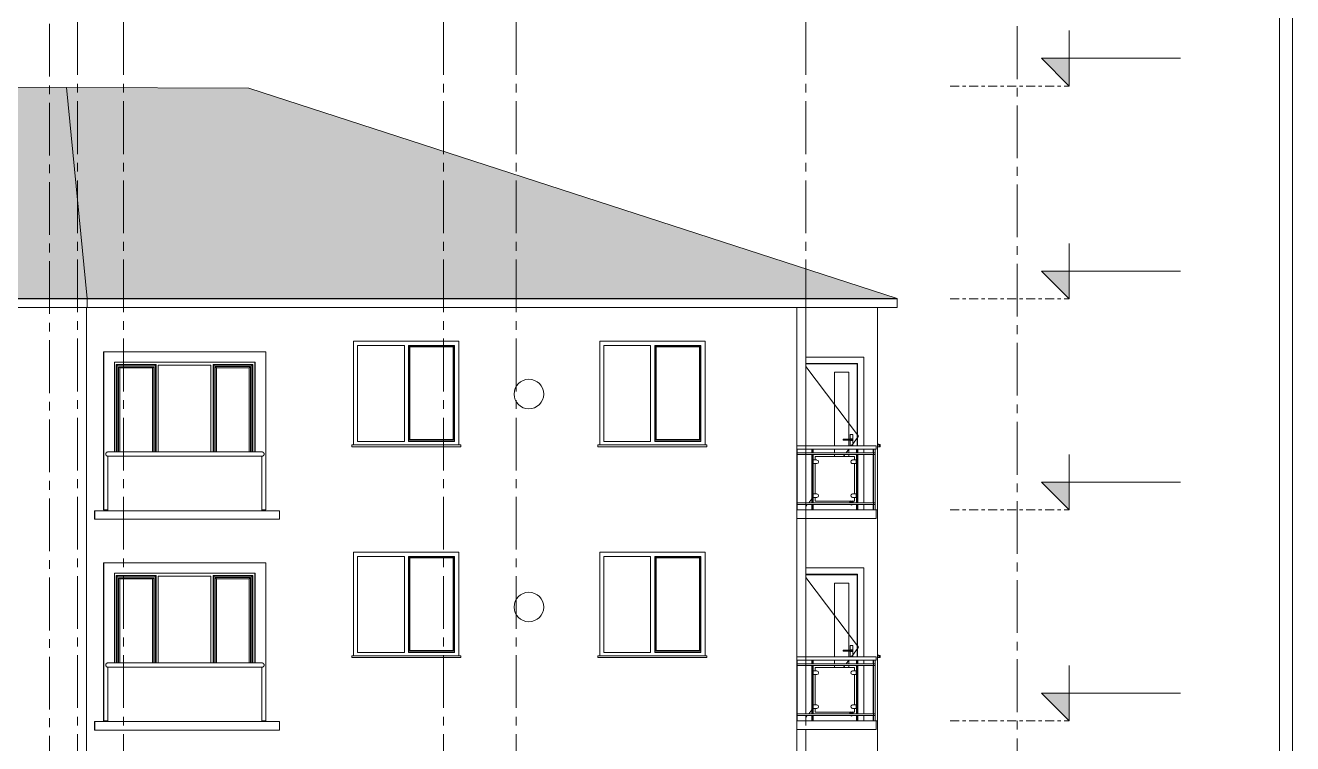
# Model space of a CAD drawing. Header units: millimetres. Extents: x 1373 to 40779, y 1939 to 6439.
# Drawn here: x 35168 to 36969, y 4444 to 5465 of the extents above; entities that cross this region are included whole.
import ezdxf

# ---------------------------------------------------------------- set-up
doc = ezdxf.new("R2010")
doc.units = ezdxf.units.MM
doc.linetypes.add('Centre', pattern=[1.34939, 0.635, -0.23813, 0.23813, -0.23813])
doc.linetypes.add('IMPORT-CENTER2', pattern=[112.5, 75, -12.5, 12.5, -12.5])
for name, color, linetype, lineweight in [('A-ANNO-DIMS', 211, 'Continuous', 18), ('A-DETL', 6, 'Continuous', 30), ('A-DOOR', 31, 'Continuous', 18), ('A-DOOR-FRAM', 31, 'Continuous', 18), ('A-FLOR', 192, 'Continuous', 30), ('A-FLOR-HRAL', 11, 'Continuous', 18), ('A-FLOR-LEVL', 51, 'Continuous', 18), ('A-GLAZ', 151, 'Continuous', 18), ('A-ROOF', 132, 'Continuous', 18), ('A-ROOF-PATT', 132, 'Continuous', 18), ('A-WALL', 20, 'Continuous', 9), ('S-COLS', 52, 'Continuous', 9), ('S-GRID', 252, 'IMPORT-CENTER2', 5)]:
    doc.layers.add(name, color=color, linetype=linetype, lineweight=lineweight)
doc.layers.add('Çember', color=7, linetype='Continuous')

# ---------------------------------------------------------------- blocks, each defined once
blk = doc.blocks.new('STB Stütze - rechteckig - 35-70-2060877-ARKA GÖRÜNÜŞ')
at = {"layer": 'S-COLS'}
for p, q in [((1005.4, 688), (1005.4, 491.4)), ((1005.4, 486.4), (1005.4, 481.3)), ((1005.4, 478.7), (1005.4, 410.2)), ((1005.4, 407.6), (1005.4, 400))]:
    blk.add_line(p, q, dxfattribs=at)
blk = doc.blocks.new('STB Stütze - rechteckig - 35-70-V67-ARKA GÖRÜNÜŞ')
at = {"layer": 'S-COLS'}
for p, q in [((1005.4, 688), (1005.4, 491.4)), ((1005.4, 486.4), (1005.4, 481.3)), ((1005.4, 478.7), (1005.4, 410.2)), ((1005.4, 407.6), (1005.4, 400))]:
    blk.add_line(p, q, dxfattribs=at)
blk = doc.blocks.new('STB Stütze - rechteckig - 35-70-2135510-ARKA GÖRÜNÜŞ')
at = {"layer": 'S-COLS'}
for p, q in [((1005.4, 988), (1005.4, 791.4)), ((1005.4, 786.4), (1005.4, 781.3)), ((1005.4, 778.7), (1005.4, 710.2)), ((1005.4, 707.6), (1005.4, 700))]:
    blk.add_line(p, q, dxfattribs=at)
blk = doc.blocks.new('STB Stütze - rechteckig - 35-70-V118-ARKA GÖRÜNÜŞ')
at = {"layer": 'S-COLS'}
for p, q in [((1005.4, 988), (1005.4, 791.4)), ((1005.4, 786.4), (1005.4, 781.3)), ((1005.4, 778.7), (1005.4, 710.2)), ((1005.4, 707.6), (1005.4, 700))]:
    blk.add_line(p, q, dxfattribs=at)
blk = doc.blocks.new('STB Stütze - rechteckig - 35-70-2136767-ARKA GÖRÜNÜŞ')
at = {"layer": 'S-COLS'}
for p, q in [((1005.4, 1288), (1005.4, 1091.4)), ((1005.4, 1086.4), (1005.4, 1081.3)), ((1005.4, 1078.7), (1005.4, 1010.2)), ((1005.4, 1007.6), (1005.4, 1000))]:
    blk.add_line(p, q, dxfattribs=at)
blk = doc.blocks.new('STB Stütze - rechteckig - 35-70-V163-ARKA GÖRÜNÜŞ')
at = {"layer": 'S-COLS'}
for p, q in [((1005.4, 1288), (1005.4, 1091.4)), ((1005.4, 1086.4), (1005.4, 1081.3)), ((1005.4, 1078.7), (1005.4, 1010.2)), ((1005.4, 1007.6), (1005.4, 1000))]:
    blk.add_line(p, q, dxfattribs=at)
blk = doc.blocks.new('RFFRFR')
at = {"layer": 'A-FLOR-LEVL'}
for points in [[(27079, -1469.4), (27079, -1508.9), (27039.6, -1469.4)], [(27079, -1772.2), (27079, -1811.7), (27039.6, -1772.2)], [(27079, -2072.2), (27079, -2111.7), (27039.6, -2072.2)], [(27079, -2372.2), (27079, -2411.7), (27039.6, -2372.2)]]:
    blk.add_hatch(color=256, dxfattribs=at).paths.add_polyline_path(points)
for p, q in [((27079, -1508.9), (27079, -1430)), ((27039.6, -1469.4), (27079, -1508.9)), ((27039.6, -1469.4), (27237, -1469.4)), ((27079, -1811.7), (27079, -1732.7)), ((27039.6, -1772.2), (27079, -1811.7)), ((27039.6, -1772.2), (27237, -1772.2)), ((27079, -2111.7), (27079, -2032.7)), ((27039.6, -2072.2), (27079, -2111.7)), ((27039.6, -2072.2), (27237, -2072.2)), ((27079, -2411.7), (27079, -2332.7)), ((27039.6, -2372.2), (27079, -2411.7)), ((27039.6, -2372.2), (27237, -2372.2))]:
    blk.add_line(p, q, dxfattribs=at)
at = {"layer": 'A-FLOR-LEVL', "linetype": 'Centre', "ltscale": 20}
for p, q in [((26909.9, -1508.9), (27079, -1508.9)), ((26909.9, -1811.7), (27079, -1811.7)), ((26909.9, -2111.7), (27079, -2111.7)), ((26909.9, -2411.7), (27079, -2411.7))]:
    blk.add_line(p, q, dxfattribs=at)

msp = doc.modelspace()

# ---------------------------------------------------------------- hatches: boundary and pattern name
at = {"layer": 'A-ROOF-PATT'}
h = msp.add_hatch(dxfattribs=at)
h.set_pattern_fill('FP_120', color=256, style=0, pattern_type=2)
h.set_pattern_definition([(0, (35285.235, 5161.81), (63.448, 9.419), [15.226, -12.688, 17.763, -7.613, -32.989]), (0, (35285.235, 5161.81), (63.448, 9.419), [-53.29, 22.838, -10.15]), (0, (35300.408, 5162.202), (63.448, 9.419), [12.688, -48.214, 10.15, -15.226]), (0, (35330.991, 5161.221), (63.448, 9.419), [7.613, -78.666]), (97.621, (35285.235, 5161.81), (-22.82974, 9.41852), [9.107, -28.904]), (97.621, (35300.46, 5161.81), (-22.82974, 9.41852), [8.909, -29.102]), (97.621, (35313.149, 5161.81), (-22.82974, 9.41852), [8.315, -29.696]), (97.621, (35330.99, 5161.22), (-22.82974, 9.41852), [9.107, -28.904]), (97.621, (35338.604, 5161.22), (-22.82974, 9.41852), [9.107, -28.904]), (97.621, (35361.363, 5161.81), (-22.82974, 9.41852), [8.711, -29.3])])
h.paths.add_polyline_path([(34743.5, 5076.4), (35255.5, 5076.4), (35226.4, 5376.5), (34942.7, 5378.6), (34054, 5076.4), (34644.5, 5076.4)])
h = msp.add_hatch(dxfattribs=at)
h.set_pattern_fill('FP_118', color=256, style=0, pattern_type=2)
h.set_pattern_definition([(0, (35277.609, 5162.049), (64.187, 9.419), [15.237, -12.698, 17.777, -7.619, -33.014]), (0, (35277.609, 5162.049), (64.187, 9.419), [-53.33, 22.856, -10.158]), (0, (35292.822, 5162.442), (64.187, 9.419), [12.698, -48.251, 10.158, -15.237]), (0, (35323.355, 5161.461), (64.187, 9.419), [7.619, -78.725]), (93.464, (35277.609, 5162.049), (-22.15556, 9.41854), [9.043, -28.701]), (93.464, (35292.846, 5162.049), (-22.15556, 9.41854), [8.846, -28.898]), (93.464, (35305.543, 5162.049), (-22.15556, 9.41854), [8.257, -29.488]), (93.464, (35323.355, 5161.46), (-22.15556, 9.41854), [9.043, -28.701]), (93.464, (35330.974, 5161.46), (-22.15556, 9.41854), [9.043, -28.701]), (93.464, (35353.794, 5162.049), (-22.15556, 9.41854), [8.65, -29.095])])
h.paths.add_polyline_path([(35255.5, 5076.4), (36406.7, 5076.4), (35485.4, 5375.7), (35226.4, 5376.5), (35250.3, 5130)])

# ---------------------------------------------------------------- linework, layer by layer
at = {"layer": 'A-ANNO-DIMS', "lineweight": 18, "ltscale": 2}
for points in [[(33432.5, 1972.4), (36968.7, 1969.9), (36968.7, 6402.4), (33432.5, 6404.9)], [(33451.2, 1991.1), (36950, 1988.7), (36950, 6383.7), (33451.2, 6386.1)]]:
    msp.add_lwpolyline(points, close=True, dxfattribs=at)
at = {"layer": 'A-DOOR'}
for p, q in [((36349.8, 4983.8), (36276.7, 4983.8)), ((36351.8, 4880.8), (36276.7, 4979.8)), ((36317.8, 4971.8), (36317.8, 4867.2)), ((36317.8, 4971.8), (36337.8, 4971.8)), ((36337.8, 4876.4), (36337.8, 4971.8)), ((36349.8, 4983.8), (36349.8, 4867.2)), ((36339.8, 4882.3), (36339.8, 4876.4)), ((36343.1, 4883), (36340.5, 4883)), ((36351.8, 4880.8), (36341.7, 4867.2)), ((36343.8, 4867.2), (36343.8, 4882.3)), ((36340.8, 4876.5), (36329.8, 4876.5)), ((36329.8, 4876.5), (36329.8, 4875.8)), ((36329.8, 4875.8), (36329.8, 4875.1)), ((36329.8, 4875.1), (36340.8, 4875.1)), ((36337.8, 4867.2), (36337.8, 4875.1)), ((36339.8, 4875.1), (36339.8, 4867.2)), ((36340.9, 4876.5), (36340.8, 4876.5)), ((36340.8, 4876.5), (36340.8, 4876.5)), ((36340.8, 4875.1), (36340.8, 4875.1)), ((36340.8, 4875.1), (36340.9, 4875.1)), ((36341, 4876.5), (36340.9, 4876.5)), ((36340.9, 4876.5), (36340.9, 4876.5)), ((36340.9, 4876.5), (36340.9, 4876.5)), ((36340.9, 4875.1), (36340.9, 4875.1)), ((36340.9, 4875.1), (36341, 4875.1)), ((36341.1, 4876.5), (36341, 4876.5)), ((36341, 4876.5), (36341, 4876.5)), ((36341, 4875.1), (36341, 4875.1)), ((36341, 4875.1), (36341, 4875.1)), ((36341, 4875.1), (36341.1, 4875.1)), ((36341.2, 4876.5), (36341.1, 4876.5)), ((36341.1, 4876.5), (36341.1, 4876.5)), ((36341.1, 4876.5), (36341.1, 4876.5)), ((36341.1, 4875.1), (36341.1, 4875.1)), ((36341.1, 4875.1), (36341.2, 4875.1)), ((36341.3, 4876.5), (36341.2, 4876.5)), ((36341.2, 4876.5), (36341.2, 4876.5)), ((36341.2, 4876.5), (36341.2, 4876.5)), ((36341.2, 4875.1), (36341.2, 4875.1)), ((36341.2, 4875.1), (36341.2, 4875.1)), ((36341.2, 4875.1), (36341.3, 4875.1)), ((36341.4, 4876.5), (36341.3, 4876.5)), ((36341.3, 4876.5), (36341.3, 4876.5)), ((36341.3, 4876.5), (36341.3, 4876.5)), ((36341.3, 4875.1), (36341.3, 4875.1)), ((36341.3, 4875.1), (36341.3, 4875.1)), ((36341.3, 4875.1), (36341.4, 4875.1)), ((36341.5, 4876.5), (36341.4, 4876.5)), ((36341.4, 4876.5), (36341.4, 4876.5)), ((36341.4, 4876.5), (36341.4, 4876.5)), ((36341.4, 4875.1), (36341.4, 4875.1)), ((36341.4, 4875.1), (36341.4, 4875.1)), ((36341.4, 4875.1), (36341.5, 4875.1)), ((36341.6, 4876.5), (36341.5, 4876.5)), ((36341.5, 4876.5), (36341.5, 4876.5)), ((36341.5, 4876.5), (36341.5, 4876.5)), ((36341.5, 4875.1), (36341.5, 4875.1)), ((36341.5, 4875.1), (36341.5, 4875.1)), ((36341.5, 4875.1), (36341.5, 4875.1)), ((36341.5, 4875.1), (36341.6, 4875.1)), ((36341.7, 4876.5), (36341.6, 4876.5)), ((36341.6, 4876.5), (36341.6, 4876.5)), ((36341.6, 4876.5), (36341.6, 4876.5)), ((36341.6, 4876.5), (36341.6, 4876.5)), ((36341.6, 4875.1), (36341.6, 4875.1)), ((36341.6, 4875.1), (36341.6, 4875.1)), ((36341.6, 4875.1), (36341.6, 4875.1)), ((36341.6, 4875.1), (36341.7, 4875.1)), ((36341.8, 4876.5), (36341.7, 4876.5)), ((36341.7, 4876.5), (36341.7, 4876.5)), ((36341.7, 4876.5), (36341.7, 4876.5)), ((36341.7, 4876.5), (36341.7, 4876.5)), ((36341.7, 4876.5), (36341.7, 4876.5)), ((36341.7, 4876.5), (36341.7, 4876.5)), ((36341.7, 4875.1), (36341.7, 4875.1)), ((36341.7, 4875.1), (36341.7, 4875.1)), ((36341.7, 4875.1), (36341.7, 4875.1)), ((36341.7, 4875.1), (36341.7, 4875.1)), ((36341.7, 4875.1), (36341.8, 4875.1)), ((36341.8, 4876.5), (36341.8, 4876.5)), ((36341.8, 4876.5), (36341.8, 4876.5)), ((36341.8, 4876.5), (36341.8, 4876.5)), ((36341.8, 4876.5), (36341.8, 4876.5)), ((36341.8, 4876.5), (36341.8, 4876.5)), ((36341.8, 4876.5), (36341.8, 4876.5)), ((36341.8, 4876.5), (36341.8, 4876.5)), ((36341.8, 4876.5), (36341.8, 4876.5)), ((36341.8, 4875.1), (36341.8, 4875.1)), ((36341.8, 4875.1), (36341.8, 4875.1)), ((36341.8, 4875.1), (36341.8, 4875.1)), ((36341.8, 4875.1), (36341.8, 4875.1)), ((36341.8, 4875.1), (36341.8, 4875.1)), ((36341.8, 4875.1), (36341.8, 4875.1)), ((36341.8, 4875.1), (36341.8, 4875.1)), ((36341.8, 4875.1), (36341.8, 4875.1)), ((36317.8, 4862.1), (36317.8, 4857)), ((36317.8, 4854.5), (36317.8, 4852)), ((36332.2, 4854.5), (36330.3, 4852)), ((36337.9, 4862.1), (36334.2, 4857.2)), ((36337.8, 4857.2), (36337.8, 4862.1)), ((36337.8, 4852), (36337.8, 4854.5)), ((36285.2, 4791.6), (36280.9, 4785.9)), ((36287.4, 4794.6), (36287.1, 4794.2)), ((36279, 4783.4), (36276.7, 4780.3)), ((36349.8, 4683.8), (36276.7, 4683.8)), ((36349.8, 4683.8), (36349.8, 4567.2)), ((36351.8, 4580.8), (36276.7, 4679.8)), ((36317.8, 4671.8), (36317.8, 4567.2)), ((36317.8, 4671.8), (36337.8, 4671.8)), ((36337.8, 4576.4), (36337.8, 4671.8)), ((36340.8, 4576.5), (36329.8, 4576.5)), ((36329.8, 4576.5), (36329.8, 4575.8)), ((36329.8, 4575.8), (36329.8, 4575.1)), ((36329.8, 4575.1), (36340.8, 4575.1)), ((36337.8, 4567.2), (36337.8, 4575.1)), ((36339.8, 4582.3), (36339.8, 4576.4)), ((36339.8, 4575.1), (36339.8, 4567.2)), ((36343.1, 4583), (36340.5, 4583)), ((36340.9, 4576.5), (36340.8, 4576.5)), ((36340.8, 4576.5), (36340.8, 4576.5)), ((36340.8, 4575.1), (36340.8, 4575.1)), ((36340.8, 4575.1), (36340.9, 4575.1)), ((36341, 4576.5), (36340.9, 4576.5)), ((36340.9, 4576.5), (36340.9, 4576.5)), ((36340.9, 4576.5), (36340.9, 4576.5)), ((36340.9, 4575.1), (36340.9, 4575.1)), ((36340.9, 4575.1), (36341, 4575.1)), ((36341.1, 4576.5), (36341, 4576.5)), ((36341, 4576.5), (36341, 4576.5)), ((36341, 4575.1), (36341, 4575.1)), ((36341, 4575.1), (36341, 4575.1)), ((36341, 4575.1), (36341.1, 4575.1)), ((36341.2, 4576.5), (36341.1, 4576.5)), ((36341.1, 4576.5), (36341.1, 4576.5)), ((36341.1, 4576.5), (36341.1, 4576.5)), ((36341.1, 4575.1), (36341.1, 4575.1)), ((36341.1, 4575.1), (36341.2, 4575.1)), ((36341.3, 4576.5), (36341.2, 4576.5)), ((36341.2, 4576.5), (36341.2, 4576.5)), ((36341.2, 4576.5), (36341.2, 4576.5)), ((36341.2, 4575.1), (36341.2, 4575.1)), ((36341.2, 4575.1), (36341.2, 4575.1)), ((36341.2, 4575.1), (36341.3, 4575.1)), ((36341.4, 4576.5), (36341.3, 4576.5)), ((36341.3, 4576.5), (36341.3, 4576.5)), ((36341.3, 4576.5), (36341.3, 4576.5)), ((36341.3, 4575.1), (36341.3, 4575.1)), ((36341.3, 4575.1), (36341.3, 4575.1)), ((36341.3, 4575.1), (36341.4, 4575.1)), ((36341.5, 4576.5), (36341.4, 4576.5)), ((36341.4, 4576.5), (36341.4, 4576.5)), ((36341.4, 4576.5), (36341.4, 4576.5)), ((36341.4, 4575.1), (36341.4, 4575.1)), ((36341.4, 4575.1), (36341.4, 4575.1)), ((36341.4, 4575.1), (36341.5, 4575.1)), ((36341.6, 4576.5), (36341.5, 4576.5)), ((36341.5, 4576.5), (36341.5, 4576.5)), ((36341.5, 4576.5), (36341.5, 4576.5)), ((36341.5, 4575.1), (36341.5, 4575.1)), ((36341.5, 4575.1), (36341.5, 4575.1)), ((36341.5, 4575.1), (36341.5, 4575.1)), ((36341.5, 4575.1), (36341.6, 4575.1)), ((36341.7, 4576.5), (36341.6, 4576.5)), ((36341.6, 4576.5), (36341.6, 4576.5)), ((36341.6, 4576.5), (36341.6, 4576.5)), ((36341.6, 4576.5), (36341.6, 4576.5)), ((36341.6, 4575.1), (36341.6, 4575.1)), ((36341.6, 4575.1), (36341.6, 4575.1)), ((36341.6, 4575.1), (36341.6, 4575.1)), ((36341.6, 4575.1), (36341.7, 4575.1)), ((36351.8, 4580.8), (36341.7, 4567.2)), ((36341.8, 4576.5), (36341.7, 4576.5)), ((36341.7, 4576.5), (36341.7, 4576.5)), ((36341.7, 4576.5), (36341.7, 4576.5)), ((36341.7, 4576.5), (36341.7, 4576.5)), ((36341.7, 4576.5), (36341.7, 4576.5)), ((36341.7, 4576.5), (36341.7, 4576.5)), ((36341.7, 4575.1), (36341.7, 4575.1)), ((36341.7, 4575.1), (36341.7, 4575.1)), ((36341.7, 4575.1), (36341.7, 4575.1)), ((36341.7, 4575.1), (36341.7, 4575.1)), ((36341.7, 4575.1), (36341.8, 4575.1)), ((36341.8, 4576.5), (36341.8, 4576.5)), ((36341.8, 4576.5), (36341.8, 4576.5)), ((36341.8, 4576.5), (36341.8, 4576.5)), ((36341.8, 4576.5), (36341.8, 4576.5)), ((36341.8, 4576.5), (36341.8, 4576.5)), ((36341.8, 4576.5), (36341.8, 4576.5)), ((36341.8, 4576.5), (36341.8, 4576.5)), ((36341.8, 4576.5), (36341.8, 4576.5)), ((36341.8, 4575.1), (36341.8, 4575.1)), ((36341.8, 4575.1), (36341.8, 4575.1)), ((36341.8, 4575.1), (36341.8, 4575.1)), ((36341.8, 4575.1), (36341.8, 4575.1)), ((36341.8, 4575.1), (36341.8, 4575.1)), ((36341.8, 4575.1), (36341.8, 4575.1)), ((36341.8, 4575.1), (36341.8, 4575.1)), ((36341.8, 4575.1), (36341.8, 4575.1)), ((36343.8, 4567.2), (36343.8, 4582.3)), ((36317.8, 4562.1), (36317.8, 4557)), ((36337.9, 4562.1), (36334.1, 4557)), ((36337.8, 4557), (36337.8, 4562.1)), ((36317.8, 4554.5), (36317.8, 4552)), ((36332.2, 4554.5), (36330.3, 4552)), ((36337.8, 4552), (36337.8, 4554.5)), ((36285.2, 4491.6), (36280.9, 4485.9)), ((36287.4, 4494.6), (36287.1, 4494.2)), ((36279, 4483.4), (36276.7, 4480.3))]:
    msp.add_line(p, q, dxfattribs=at)
for centre, radius, start, end in [((36340.5, 4882.3), 0.668, 90, 180), ((36340.5, 4882.3), 0.668, 90, 150), ((36343.1, 4882.3), 0.668, 0, 90), ((36343.1, 4882.3), 0.668, 30, 90), ((36341.8, 4875.8), 1.22, 0, 146.1363), ((36341.8, 4875.8), 1.22, 135, 146.1363), ((36341.8, 4875.8), 1.22, 213.8668, 0), ((36341.8, 4875.8), 1.22, 213.8668, 255), ((36341.8, 4875.8), 1.22, 90, 120), ((36341.8, 4867.6), 0.5, 315, 225), ((36341.8, 4875.8), 0.7, 60, 105), ((36341.8, 4875.8), 0.7, 255, 300), ((36341.8, 4875.8), 1.22, 270, 300), ((36341.8, 4875.8), 1.22, 45, 75), ((36341.8, 4875.8), 0.7, 0, 30), ((36341.8, 4875.8), 0.7, 330, 0), ((36341.8, 4875.8), 1.22, 315, 345), ((36341.8, 4785.8), 3, 108.8498, 176.8934), ((36341.8, 4785.8), 3, 234, 270), ((36341.8, 4785.8), 1.98, 120.302, 150.8747), ((36341.8, 4785.8), 1.5, 90, 173.2118), ((36341.8, 4785.8), 1.98, 90, 105.0438), ((36341.8, 4785.8), 1.98, 5.1494, 90), ((36341.8, 4785.8), 1.5, 6.7882, 90), ((36341.8, 4785.8), 3, 270, 306), ((36341.8, 4785.8), 3, 3.1066, 71.1502), ((36340.5, 4582.3), 0.668, 90, 180), ((36340.5, 4582.3), 0.668, 90, 150), ((36341.8, 4575.8), 1.22, 0, 146.1363), ((36341.8, 4575.8), 1.22, 135, 146.1363), ((36341.8, 4575.8), 1.22, 213.8668, 0), ((36341.8, 4575.8), 1.22, 213.8668, 255), ((36341.8, 4575.8), 1.22, 90, 120), ((36341.8, 4575.8), 0.7, 60, 105), ((36341.8, 4575.8), 0.7, 255, 300), ((36341.8, 4575.8), 1.22, 270, 300), ((36341.8, 4575.8), 1.22, 45, 75), ((36341.8, 4575.8), 0.7, 0, 30), ((36341.8, 4575.8), 0.7, 330, 0), ((36341.8, 4575.8), 1.22, 315, 345), ((36343.1, 4582.3), 0.668, 0, 90), ((36343.1, 4582.3), 0.668, 30, 90), ((36341.8, 4567.6), 0.5, 315, 225), ((36341.8, 4485.8), 3, 108.8498, 176.8934), ((36341.8, 4485.8), 1.98, 120.302, 150.8747), ((36341.8, 4485.8), 1.5, 90, 173.2118), ((36341.8, 4485.8), 1.98, 90, 105.0438), ((36341.8, 4485.8), 1.98, 5.1494, 90), ((36341.8, 4485.8), 1.5, 6.7882, 90), ((36341.8, 4485.8), 3, 3.1066, 71.1502), ((36341.8, 4485.8), 3, 234, 270), ((36341.8, 4485.8), 3, 270, 306)]:
    msp.add_arc(centre, radius, start, end, dxfattribs=at)
at = {"layer": 'A-DOOR-FRAM'}
for p, q in [((36359.3, 4993.3), (36276.7, 4993.3)), ((36359.3, 4867.2), (36359.3, 4993.3)), ((36276.7, 4984.3), (36350.3, 4984.3)), ((36276.7, 4983.8), (36349.8, 4983.8)), ((36349.8, 4867.2), (36349.8, 4983.8)), ((36350.3, 4984.3), (36350.3, 4867.2)), ((36359.3, 4857.2), (36359.3, 4862.1)), ((36359.3, 4785.9), (36359.3, 4854.5)), ((36359.3, 4775.8), (36359.3, 4783.4)), ((36359.3, 4693.3), (36276.7, 4693.3)), ((36276.7, 4684.3), (36350.3, 4684.3)), ((36276.7, 4683.8), (36349.8, 4683.8)), ((36349.8, 4567.2), (36349.8, 4683.8)), ((36350.3, 4684.3), (36350.3, 4567.2)), ((36359.3, 4567.2), (36359.3, 4693.3)), ((36359.3, 4557), (36359.3, 4562.1)), ((36359.3, 4485.9), (36359.3, 4554.5)), ((36359.3, 4475.8), (36359.3, 4483.4))]:
    msp.add_line(p, q, dxfattribs=at)
at = {"layer": 'A-FLOR', "color": 1, "lineweight": 20}
for p, q in [((35255.5, 5063.8), (35255.5, 5075.8)), ((36263.9, 4775.8), (36376.9, 4775.8)), ((36376.9, 4775.8), (36376.9, 4763.8)), ((36376.9, 4763.8), (36263.9, 4763.8)), ((36263.9, 4475.8), (36376.9, 4475.8)), ((36376.9, 4475.8), (36376.9, 4463.8)), ((36376.9, 4463.8), (36263.9, 4463.8))]:
    msp.add_line(p, q, dxfattribs=at)
at = {"layer": 'A-FLOR-HRAL'}
for p, q in [((36263.9, 4867.2), (36376.7, 4867.2)), ((36376.7, 4862.1), (36376.7, 4867.2)), ((36263.9, 4862.1), (36376.7, 4862.1)), ((36264.5, 4775.8), (36264.5, 4862.1)), ((36264.5, 4857), (36375.4, 4857)), ((36264.5, 4854.5), (36375.4, 4854.5)), ((36285.2, 4862.1), (36285.2, 4857.2)), ((36285.2, 4857.2), (36285.2, 4862.1)), ((36285.2, 4854.5), (36285.2, 4785.9)), ((36285.2, 4785.9), (36285.2, 4854.5)), ((36287.1, 4857.2), (36287.1, 4862.1)), ((36287.1, 4785.9), (36287.1, 4854.5)), ((36287.4, 4841.8), (36287.4, 4846.9)), ((36287.4, 4846.9), (36292.5, 4846.9)), ((36287.4, 4846.9), (36287.4, 4841.8)), ((36287.4, 4846.9), (36287.4, 4846.9)), ((36289.9, 4852), (36289.9, 4846.9)), ((36290, 4852), (36289.9, 4852)), ((36290, 4852), (36345.8, 4852)), ((36290, 4846.9), (36290, 4852)), ((36343.3, 4846.9), (36343.3, 4846.9)), ((36343.3, 4846.9), (36348.4, 4846.9)), ((36345.8, 4852), (36345.8, 4846.9)), ((36348.4, 4846.9), (36348.4, 4841.8)), ((36348.7, 4862.1), (36348.7, 4857.2)), ((36348.7, 4857.2), (36348.7, 4862.1)), ((36348.7, 4854.5), (36348.7, 4785.9)), ((36348.7, 4785.9), (36348.7, 4854.5)), ((36350.6, 4857.2), (36350.6, 4862.1)), ((36350.6, 4785.9), (36350.6, 4854.5)), ((36372.7, 4857.2), (36372.7, 4862.1)), ((36372.7, 4785.9), (36372.7, 4854.5)), ((36372.9, 4775.8), (36372.9, 4862.1)), ((36375.4, 4862.1), (36375.4, 4775.8)), ((36375.4, 4854.5), (36375.4, 4857)), ((36292.5, 4841.8), (36287.4, 4841.8)), ((36287.4, 4841.8), (36287.4, 4841.8)), ((36289.9, 4841.8), (36289.9, 4798.6)), ((36290, 4798.6), (36290, 4841.8)), ((36343.3, 4841.8), (36343.3, 4841.8)), ((36348.4, 4841.8), (36343.3, 4841.8)), ((36345.8, 4841.8), (36345.8, 4798.6)), ((36287.4, 4793.5), (36287.4, 4798.6)), ((36287.4, 4798.6), (36292.5, 4798.6)), ((36287.4, 4798.6), (36287.4, 4793.5)), ((36287.4, 4798.6), (36287.4, 4798.6)), ((36292.5, 4793.5), (36287.4, 4793.5)), ((36287.4, 4793.5), (36287.4, 4793.5)), ((36289.9, 4793.5), (36289.9, 4788.5)), ((36290, 4788.5), (36290, 4793.5)), ((36343.3, 4798.6), (36343.3, 4798.6)), ((36343.3, 4798.6), (36348.4, 4798.6)), ((36343.3, 4793.5), (36343.3, 4793.5)), ((36348.4, 4793.5), (36343.3, 4793.5)), ((36345.8, 4793.5), (36345.8, 4788.5)), ((36348.4, 4798.6), (36348.4, 4793.5)), ((36264.5, 4785.9), (36375.4, 4785.9)), ((36264.5, 4783.4), (36375.4, 4783.4)), ((36285.2, 4783.4), (36285.2, 4775.8)), ((36285.2, 4775.8), (36285.2, 4783.4)), ((36287.1, 4775.8), (36287.1, 4783.4)), ((36289.9, 4788.5), (36290, 4788.5)), ((36345.8, 4788.5), (36290, 4788.5)), ((36348.7, 4783.4), (36348.7, 4775.8)), ((36348.7, 4775.8), (36348.7, 4783.4)), ((36350.6, 4775.8), (36350.6, 4783.4)), ((36372.7, 4775.8), (36372.7, 4783.4)), ((36375.4, 4783.4), (36375.4, 4785.9)), ((36263.9, 4567.2), (36376.7, 4567.2)), ((36263.9, 4562.1), (36376.7, 4562.1)), ((36264.5, 4475.8), (36264.5, 4562.1)), ((36264.5, 4557), (36375.4, 4557)), ((36285.2, 4562.1), (36285.2, 4557)), ((36285.2, 4557), (36285.2, 4562.1)), ((36287.1, 4557), (36287.1, 4562.1)), ((36348.7, 4562.1), (36348.7, 4557)), ((36348.7, 4557), (36348.7, 4562.1)), ((36350.6, 4557), (36350.6, 4562.1)), ((36372.7, 4557), (36372.7, 4562.1)), ((36372.9, 4475.8), (36372.9, 4562.1)), ((36375.4, 4562.1), (36375.4, 4475.8)), ((36375.4, 4554.5), (36375.4, 4557)), ((36376.7, 4562.1), (36376.7, 4567.2)), ((36264.5, 4554.5), (36375.4, 4554.5)), ((36285.2, 4554.5), (36285.2, 4485.9)), ((36285.2, 4485.9), (36285.2, 4554.5)), ((36287.1, 4485.9), (36287.1, 4554.5)), ((36287.4, 4541.8), (36287.4, 4546.9)), ((36287.4, 4546.9), (36292.5, 4546.9)), ((36287.4, 4546.9), (36287.4, 4541.8)), ((36287.4, 4546.9), (36287.4, 4546.9)), ((36292.5, 4541.8), (36287.4, 4541.8)), ((36287.4, 4541.8), (36287.4, 4541.8)), ((36289.9, 4552), (36289.9, 4546.9)), ((36290, 4552), (36289.9, 4552)), ((36289.9, 4541.8), (36289.9, 4498.6)), ((36290, 4552), (36345.8, 4552)), ((36290, 4546.9), (36290, 4552)), ((36290, 4498.6), (36290, 4541.8)), ((36343.3, 4546.9), (36343.3, 4546.9)), ((36343.3, 4546.9), (36348.4, 4546.9)), ((36343.3, 4541.8), (36343.3, 4541.8)), ((36348.4, 4541.8), (36343.3, 4541.8)), ((36345.8, 4552), (36345.8, 4546.9)), ((36345.8, 4541.8), (36345.8, 4498.6)), ((36348.4, 4546.9), (36348.4, 4541.8)), ((36348.7, 4554.5), (36348.7, 4485.9)), ((36348.7, 4485.9), (36348.7, 4554.5)), ((36350.6, 4485.9), (36350.6, 4554.5)), ((36372.7, 4485.9), (36372.7, 4554.5)), ((36264.5, 4485.9), (36375.4, 4485.9)), ((36287.4, 4493.5), (36287.4, 4498.6)), ((36287.4, 4498.6), (36292.5, 4498.6)), ((36287.4, 4498.6), (36287.4, 4493.5)), ((36287.4, 4498.6), (36287.4, 4498.6)), ((36292.5, 4493.5), (36287.4, 4493.5)), ((36287.4, 4493.5), (36287.4, 4493.5)), ((36289.9, 4493.5), (36289.9, 4488.5)), ((36289.9, 4488.5), (36290, 4488.5)), ((36290, 4488.5), (36290, 4493.5)), ((36345.8, 4488.5), (36290, 4488.5)), ((36343.3, 4498.6), (36343.3, 4498.6)), ((36343.3, 4498.6), (36348.4, 4498.6)), ((36343.3, 4493.5), (36343.3, 4493.5)), ((36348.4, 4493.5), (36343.3, 4493.5)), ((36345.8, 4493.5), (36345.8, 4488.5)), ((36348.4, 4498.6), (36348.4, 4493.5)), ((36375.4, 4483.4), (36375.4, 4485.9)), ((36264.5, 4483.4), (36375.4, 4483.4)), ((36285.2, 4483.4), (36285.2, 4475.8)), ((36285.2, 4475.8), (36285.2, 4483.4)), ((36287.1, 4475.8), (36287.1, 4483.4)), ((36348.7, 4483.4), (36348.7, 4475.8)), ((36348.7, 4475.8), (36348.7, 4483.4)), ((36350.6, 4475.8), (36350.6, 4483.4)), ((36372.7, 4475.8), (36372.7, 4483.4))]:
    msp.add_line(p, q, dxfattribs=at)
at = {"layer": 'A-FLOR-HRAL', "linetype": 'Continuous'}
for p, q in [((36285.2, 4857.1), (36285.2, 4857.2)), ((36286.2, 4857.1), (36286.2, 4862.1)), ((36286.2, 4785.9), (36286.2, 4854.5)), ((36349.6, 4857), (36349.6, 4862.1)), ((36349.6, 4785.9), (36349.6, 4854.5)), ((36285.2, 4785.9), (36285.2, 4792.7)), ((36286.2, 4775.8), (36286.2, 4783.4)), ((36348.7, 4775.8), (36348.7, 4776.1)), ((36349.6, 4775.8), (36349.6, 4783.4)), ((36285.2, 4557), (36285.2, 4559.5)), ((36286.2, 4557), (36286.2, 4562.1)), ((36348.7, 4557), (36348.7, 4559.6)), ((36349.6, 4557), (36349.6, 4562.1)), ((36286.2, 4485.9), (36286.2, 4554.5)), ((36287.4, 4541.8), (36287.4, 4544.3)), ((36349.6, 4485.9), (36349.6, 4554.5)), ((36285.2, 4485.9), (36285.2, 4491.9)), ((36285.2, 4475.8), (36285.2, 4477.8)), ((36286.2, 4475.8), (36286.2, 4483.4)), ((36348.7, 4475.8), (36348.7, 4476.1)), ((36349.6, 4475.8), (36349.6, 4483.4))]:
    msp.add_line(p, q, dxfattribs=at)
at = {"layer": 'A-FLOR-HRAL'}
for centre, start_param, end_param in [((36292.5, 4844.3), 3.141593, 6.283185), ((36343.3, 4844.3), 0, 3.141593), ((36292.5, 4796.1), 3.141593, 6.283185), ((36343.3, 4796.1), 0, 3.141593), ((36292.5, 4544.3), 3.141593, 6.283185), ((36343.3, 4544.3), 0, 3.141593), ((36292.5, 4496.1), 3.141593, 6.283185), ((36343.3, 4496.1), 0, 3.141593)]:
    msp.add_ellipse(centre, major_axis=(0, 2.54), ratio=0.999807, start_param=start_param, end_param=end_param, dxfattribs=at)
at = {"layer": 'A-GLAZ'}
for p, q in [((35639.8, 4873.3), (35639.8, 5009.8)), ((35639.8, 5009.8), (35706.3, 5009.8)), ((35706.3, 4873.3), (35706.3, 5009.8)), ((35706.3, 5009.8), (35706.3, 4873.3)), ((35712.1, 4873.3), (35712.1, 5009.8)), ((35712.1, 5009.8), (35777.8, 5009.8)), ((35713.3, 5008.8), (35713.3, 4875)), ((35713.3, 5008.8), (35776.8, 5008.8)), ((35714.3, 5007.8), (35713.3, 5008.8)), ((35714.3, 4876.1), (35714.3, 5007.8)), ((35714.3, 5007.8), (35775.8, 5007.8)), ((35775.7, 5007.8), (35775.7, 4876.1)), ((35776.8, 5008.8), (35775.8, 5007.8)), ((35775.8, 5007.8), (35775.8, 4876.1)), ((35776.8, 4875), (35776.8, 5008.8)), ((35777.8, 5009.8), (35777.8, 4873.3)), ((35777.8, 4873.3), (35777.8, 5009.8)), ((35783.8, 4868.3), (35783.8, 5015.8)), ((35989.8, 4873.3), (35989.8, 5009.8)), ((35989.8, 5009.8), (36056.3, 5009.8)), ((36056.2, 4873.3), (36056.2, 5009.8)), ((36056.3, 5009.8), (36056.3, 4873.3)), ((36062.1, 4873.3), (36062.1, 5009.8)), ((36062.1, 5009.8), (36127.7, 5009.8)), ((36063.2, 5008.8), (36063.2, 4875)), ((36063.2, 5008.8), (36126.7, 5008.8)), ((36064.2, 5007.8), (36063.2, 5008.8)), ((36064.2, 4876.1), (36064.2, 5007.8)), ((36064.2, 5007.8), (36125.7, 5007.8)), ((36126.7, 5008.8), (36125.7, 5007.8)), ((36125.7, 5007.8), (36125.7, 4876.1)), ((36125.7, 5007.8), (36125.7, 4876.1)), ((36126.7, 4875), (36126.7, 5008.8)), ((36127.7, 5009.8), (36127.7, 4873.3)), ((36127.7, 4873.3), (36127.7, 5009.8)), ((36133.7, 4868.3), (36133.7, 5015.8)), ((35279, 4775.8), (35279, 5000.8)), ((35279, 5000.8), (35279.3, 5000.8)), ((35509.3, 5000.8), (35279.3, 5000.8)), ((35279.3, 5000.8), (35279.3, 4775.8)), ((35509.3, 4775.8), (35509.3, 5000.8)), ((35294.3, 4858.3), (35294.3, 4985.8)), ((35294.3, 4985.8), (35494.3, 4985.8)), ((35296.9, 4858.3), (35296.9, 4982.8)), ((35296.9, 4982.8), (35296.9, 4982.8)), ((35298, 4981.7), (35296.9, 4982.8)), ((35296.9, 4982.8), (35353.4, 4982.8)), ((35296.9, 4982.8), (35296.9, 4858.3)), ((35298, 4858.3), (35298, 4981.7)), ((35352.4, 4981.7), (35298, 4981.7)), ((35301.9, 4977.8), (35300.2, 4979.5)), ((35300.2, 4979.5), (35300.2, 4858.3)), ((35350.2, 4979.5), (35300.2, 4979.5)), ((35301.9, 4977.8), (35301.9, 4858.3)), ((35348.4, 4977.8), (35301.9, 4977.8)), ((35350.2, 4979.5), (35348.4, 4977.8)), ((35348.4, 4977.8), (35348.4, 4858.3)), ((35348.4, 4858.3), (35348.4, 4977.8)), ((35350.2, 4858.3), (35350.2, 4979.5)), ((35353.4, 4982.8), (35352.4, 4981.7)), ((35352.4, 4981.7), (35352.4, 4858.3)), ((35353.4, 4982.8), (35353.4, 4858.3)), ((35356.4, 4858.3), (35356.4, 4981.8)), ((35356.4, 4981.8), (35431.4, 4981.8)), ((35431.3, 4981.8), (35431.3, 4858.3)), ((35431.4, 4981.8), (35431.4, 4858.3)), ((35434.4, 4982.8), (35490.9, 4982.8)), ((35434.4, 4858.3), (35434.4, 4982.8)), ((35434.4, 4858.3), (35434.4, 4982.8)), ((35434.4, 4982.8), (35434.4, 4982.8)), ((35434.4, 4982.8), (35435.6, 4981.6)), ((35435.6, 4981.6), (35489.7, 4981.6)), ((35435.6, 4981.6), (35435.6, 4858.3)), ((35487.8, 4979.6), (35437.5, 4979.6)), ((35437.5, 4858.3), (35437.5, 4979.6)), ((35437.5, 4979.6), (35439.4, 4977.8)), ((35485.9, 4977.8), (35439.4, 4977.8)), ((35439.4, 4977.8), (35439.4, 4858.3)), ((35485.9, 4977.8), (35487.8, 4979.6)), ((35485.9, 4977.8), (35485.9, 4858.3)), ((35485.9, 4858.3), (35485.9, 4977.8)), ((35487.8, 4858.3), (35487.8, 4979.6)), ((35489.7, 4981.6), (35490.9, 4982.8)), ((35489.7, 4981.6), (35489.7, 4858.3)), ((35490.9, 4982.8), (35490.9, 4858.3)), ((35493.9, 4985.8), (35493.9, 4858.3)), ((35494, 4858.3), (35494, 4985.8)), ((35494.3, 4985.8), (35494.3, 4858.3)), ((35631.5, 4868.3), (35786.5, 4868.3)), ((35631.5, 4868.3), (35631.5, 4868.3)), ((35631.5, 4865.8), (35631.5, 4868.3)), ((35631.5, 4868.3), (35631.5, 4865.8)), ((35631.5, 4865.8), (35631.5, 4865.8)), ((35786.5, 4865.8), (35631.5, 4865.8)), ((35706.3, 4873.3), (35639.8, 4873.3)), ((35777.8, 4873.3), (35712.1, 4873.3)), ((35713.3, 4875), (35714.3, 4876.1)), ((35713.3, 4875), (35776.8, 4875)), ((35775.8, 4876.1), (35714.3, 4876.1)), ((35776.8, 4875), (35775.8, 4876.1)), ((35786.5, 4868.3), (35786.5, 4865.8)), ((35981.4, 4868.3), (36136.4, 4868.3)), ((35981.4, 4868.3), (35981.4, 4868.3)), ((35981.4, 4865.8), (35981.4, 4868.3)), ((35981.4, 4868.3), (35981.4, 4865.8)), ((35981.4, 4865.8), (35981.4, 4865.8)), ((36136.4, 4865.8), (35981.4, 4865.8)), ((36056.3, 4873.3), (35989.8, 4873.3)), ((36127.7, 4873.3), (36062.1, 4873.3)), ((36063.2, 4875), (36064.2, 4876.1)), ((36063.2, 4875), (36126.7, 4875)), ((36125.7, 4876.1), (36064.2, 4876.1)), ((36126.7, 4875), (36125.7, 4876.1)), ((36136.4, 4868.3), (36136.4, 4865.8)), ((36382.4, 4869.1), (36378.7, 4869.7)), ((36378.7, 4868.3), (36381.2, 4868.3)), ((36381.2, 4865.8), (36378.7, 4865.8)), ((36381.2, 4865.8), (36381.2, 4868.3)), ((36381.2, 4865.8), (36382.4, 4865.8)), ((36382.4, 4865.8), (36382.4, 4869.1)), ((35284.9, 4858.3), (35284.5, 4858.3)), ((35284.5, 4852.3), (35284.9, 4852.3)), ((35284.7, 4774.8), (35284.7, 4852.3)), ((35504, 4858.3), (35284.9, 4858.3)), ((35284.9, 4852.4), (35284.9, 4774.8)), ((35284.9, 4852.3), (35504, 4852.3)), ((35504, 4858.3), (35503.5, 4858.3)), ((35503.5, 4852.3), (35504, 4852.3)), ((35504, 4852.4), (35504, 4774.8)), ((35266, 4774.8), (35266.5, 4774.8)), ((35266, 4774.8), (35266, 4762.8)), ((35266.5, 4774.8), (35529, 4774.8)), ((35266.5, 4762.8), (35266.5, 4774.8)), ((35279.3, 4775.8), (35279, 4775.8)), ((35279.3, 4775.8), (35284.7, 4775.8)), ((35504, 4775.8), (35509.3, 4775.8)), ((35529, 4762.8), (35529, 4774.8)), ((35266.5, 4762.8), (35266, 4762.8)), ((35529, 4762.8), (35266.5, 4762.8)), ((35279, 4475.8), (35279, 4700.8)), ((35279, 4700.8), (35279.3, 4700.8)), ((35509.3, 4700.8), (35279.3, 4700.8)), ((35279.3, 4700.8), (35279.3, 4475.8)), ((35509.3, 4475.8), (35509.3, 4700.8)), ((35639.8, 4573.3), (35639.8, 4709.8)), ((35639.8, 4709.8), (35706.3, 4709.8)), ((35706.3, 4573.3), (35706.3, 4709.8)), ((35706.3, 4709.8), (35706.3, 4573.3)), ((35712.1, 4573.3), (35712.1, 4709.8)), ((35712.1, 4709.8), (35777.8, 4709.8)), ((35713.3, 4708.8), (35713.3, 4575)), ((35713.3, 4708.8), (35776.8, 4708.8)), ((35714.3, 4707.8), (35713.3, 4708.8)), ((35714.3, 4576.1), (35714.3, 4707.8)), ((35714.3, 4707.8), (35775.8, 4707.8)), ((35775.7, 4707.8), (35775.7, 4576.1)), ((35776.8, 4708.8), (35775.8, 4707.8)), ((35775.8, 4707.8), (35775.8, 4576.1)), ((35776.8, 4575), (35776.8, 4708.8)), ((35777.8, 4709.8), (35777.8, 4573.3)), ((35777.8, 4573.3), (35777.8, 4709.8)), ((35783.8, 4568.3), (35783.8, 4715.8)), ((35989.8, 4573.3), (35989.8, 4709.8)), ((35989.8, 4709.8), (36056.3, 4709.8)), ((36056.2, 4573.3), (36056.2, 4709.8)), ((36056.3, 4709.8), (36056.3, 4573.3)), ((36062.1, 4573.3), (36062.1, 4709.8)), ((36062.1, 4709.8), (36127.7, 4709.8)), ((36063.2, 4708.8), (36063.2, 4575)), ((36063.2, 4708.8), (36126.7, 4708.8)), ((36064.2, 4707.8), (36063.2, 4708.8)), ((36064.2, 4576.1), (36064.2, 4707.8)), ((36064.2, 4707.8), (36125.7, 4707.8)), ((36126.7, 4708.8), (36125.7, 4707.8)), ((36125.7, 4707.8), (36125.7, 4576.1)), ((36125.7, 4707.8), (36125.7, 4576.1)), ((36126.7, 4575), (36126.7, 4708.8)), ((36127.7, 4709.8), (36127.7, 4573.3)), ((36127.7, 4573.3), (36127.7, 4709.8)), ((36133.7, 4568.3), (36133.7, 4715.8)), ((35294.3, 4558.3), (35294.3, 4685.8)), ((35294.3, 4685.8), (35494.3, 4685.8)), ((35296.9, 4558.3), (35296.9, 4682.8)), ((35296.9, 4682.8), (35296.9, 4682.8)), ((35298, 4681.7), (35296.9, 4682.8)), ((35296.9, 4682.8), (35353.4, 4682.8)), ((35296.9, 4682.8), (35296.9, 4558.3)), ((35353.4, 4682.8), (35352.4, 4681.7)), ((35353.4, 4682.8), (35353.4, 4558.3)), ((35434.4, 4682.8), (35490.9, 4682.8)), ((35434.4, 4558.3), (35434.4, 4682.8)), ((35434.4, 4558.3), (35434.4, 4682.8)), ((35434.4, 4682.8), (35434.4, 4682.8)), ((35434.4, 4682.8), (35435.6, 4681.6)), ((35489.7, 4681.6), (35490.9, 4682.8)), ((35490.9, 4682.8), (35490.9, 4558.3)), ((35493.9, 4685.8), (35493.9, 4558.3)), ((35494, 4558.3), (35494, 4685.8)), ((35494.3, 4685.8), (35494.3, 4558.3)), ((35298, 4558.3), (35298, 4681.7)), ((35352.4, 4681.7), (35298, 4681.7)), ((35301.9, 4677.8), (35300.2, 4679.5)), ((35300.2, 4679.5), (35300.2, 4558.3)), ((35350.2, 4679.5), (35300.2, 4679.5)), ((35301.9, 4677.8), (35301.9, 4558.3)), ((35348.4, 4677.8), (35301.9, 4677.8)), ((35350.2, 4679.5), (35348.4, 4677.8)), ((35348.4, 4677.8), (35348.4, 4558.3)), ((35348.4, 4558.3), (35348.4, 4677.8)), ((35350.2, 4558.3), (35350.2, 4679.5)), ((35352.4, 4681.7), (35352.4, 4558.3)), ((35356.4, 4558.3), (35356.4, 4681.8)), ((35356.4, 4681.8), (35431.4, 4681.8)), ((35431.3, 4681.8), (35431.3, 4558.3)), ((35431.4, 4681.8), (35431.4, 4558.3)), ((35435.6, 4681.6), (35489.7, 4681.6)), ((35435.6, 4681.6), (35435.6, 4558.3)), ((35487.8, 4679.6), (35437.5, 4679.6)), ((35437.5, 4558.3), (35437.5, 4679.6)), ((35437.5, 4679.6), (35439.4, 4677.8)), ((35485.9, 4677.8), (35439.4, 4677.8)), ((35439.4, 4677.8), (35439.4, 4558.3)), ((35485.9, 4677.8), (35487.8, 4679.6)), ((35485.9, 4677.8), (35485.9, 4558.3)), ((35485.9, 4558.3), (35485.9, 4677.8)), ((35487.8, 4558.3), (35487.8, 4679.6)), ((35489.7, 4681.6), (35489.7, 4558.3)), ((35713.3, 4575), (35714.3, 4576.1)), ((35713.3, 4575), (35776.8, 4575)), ((35775.8, 4576.1), (35714.3, 4576.1)), ((35776.8, 4575), (35775.8, 4576.1)), ((36063.2, 4575), (36064.2, 4576.1)), ((36063.2, 4575), (36126.7, 4575)), ((36125.7, 4576.1), (36064.2, 4576.1)), ((36126.7, 4575), (36125.7, 4576.1)), ((35284.9, 4558.3), (35284.5, 4558.3)), ((35504, 4558.3), (35284.9, 4558.3)), ((35504, 4558.3), (35503.5, 4558.3)), ((35631.5, 4568.3), (35786.5, 4568.3)), ((35631.5, 4568.3), (35631.5, 4568.3)), ((35631.5, 4565.8), (35631.5, 4568.3)), ((35631.5, 4568.3), (35631.5, 4565.8)), ((35631.5, 4565.8), (35631.5, 4565.8)), ((35786.5, 4565.8), (35631.5, 4565.8)), ((35706.3, 4573.3), (35639.8, 4573.3)), ((35777.8, 4573.3), (35712.1, 4573.3)), ((35786.5, 4568.3), (35786.5, 4565.8)), ((35981.4, 4568.3), (36136.4, 4568.3)), ((35981.4, 4568.3), (35981.4, 4568.3)), ((35981.4, 4565.8), (35981.4, 4568.3)), ((35981.4, 4568.3), (35981.4, 4565.8)), ((35981.4, 4565.8), (35981.4, 4565.8)), ((36136.4, 4565.8), (35981.4, 4565.8)), ((36056.3, 4573.3), (35989.8, 4573.3)), ((36127.7, 4573.3), (36062.1, 4573.3)), ((36136.4, 4568.3), (36136.4, 4565.8)), ((36382.4, 4569.1), (36378.7, 4569.7)), ((36378.7, 4568.3), (36381.2, 4568.3)), ((36381.2, 4565.8), (36378.7, 4565.8)), ((36381.2, 4565.8), (36381.2, 4568.3)), ((36381.2, 4565.8), (36382.4, 4565.8)), ((36382.4, 4565.8), (36382.4, 4569.1)), ((35284.5, 4552.3), (35284.9, 4552.3)), ((35284.7, 4474.8), (35284.7, 4552.3)), ((35284.9, 4552.4), (35284.9, 4474.8)), ((35284.9, 4552.3), (35504, 4552.3)), ((35503.5, 4552.3), (35504, 4552.3)), ((35504, 4552.4), (35504, 4474.8)), ((35266, 4474.8), (35266.5, 4474.8)), ((35266, 4474.8), (35266, 4462.8)), ((35266.5, 4474.8), (35529, 4474.8)), ((35266.5, 4462.8), (35266.5, 4474.8)), ((35279.3, 4475.8), (35279, 4475.8)), ((35279.3, 4475.8), (35284.7, 4475.8)), ((35504, 4475.8), (35509.3, 4475.8)), ((35529, 4462.8), (35529, 4474.8)), ((35266.5, 4462.8), (35266, 4462.8)), ((35529, 4462.8), (35266.5, 4462.8))]:
    msp.add_line(p, q, dxfattribs=at)
for points, knots in [([(35284.9, 4858.3), (35284.8, 4858.3), (35284.7, 4858.3), (35284.5, 4858.3), (35284.3, 4858.2), (35284.1, 4858.2), (35283.9, 4858.1), (35283.8, 4858.1), (35283.6, 4858), (35283.4, 4857.9), (35283.2, 4857.8), (35283, 4857.6), (35282.8, 4857.5), (35282.7, 4857.3), (35282.5, 4857.1), (35282.3, 4856.8), (35282.2, 4856.4), (35282, 4855.9), (35281.9, 4855.6), (35281.9, 4855.3)], [0.5, 0.5, 0.5, 0.5, 0.5208333, 0.5416667, 0.5625, 0.5833333, 0.6041667, 0.625, 0.6458333, 0.6666667, 0.6875, 0.7083333, 0.75, 0.7708333, 0.7916667, 0.8333333, 0.875, 0.9166667, 1, 1, 1, 1]), ([(35281.9, 4855.3), (35281.9, 4855), (35282, 4854.6), (35282.2, 4854.1), (35282.3, 4853.8), (35282.5, 4853.5), (35282.7, 4853.3), (35282.8, 4853.1), (35283.1, 4852.9), (35283.4, 4852.7), (35283.6, 4852.6), (35283.8, 4852.5), (35283.9, 4852.4), (35284.1, 4852.4), (35284.3, 4852.3), (35284.5, 4852.3), (35284.7, 4852.3), (35284.8, 4852.3), (35284.9, 4852.3)], [0, 0, 0, 0, 0.0833333, 0.125, 0.1666667, 0.2083333, 0.2291667, 0.25, 0.2916667, 0.3333333, 0.3541667, 0.375, 0.3958333, 0.4166667, 0.4375, 0.4583333, 0.4791667, 0.5, 0.5, 0.5, 0.5]), ([(35504, 4858.3), (35504, 4858.3), (35504.2, 4858.3), (35504.4, 4858.3), (35504.6, 4858.2), (35504.8, 4858.2), (35505, 4858.1), (35505.1, 4858.1), (35505.3, 4858), (35505.5, 4857.9), (35505.7, 4857.8), (35505.9, 4857.6), (35506.1, 4857.5), (35506.3, 4857.3), (35506.4, 4857.1), (35506.6, 4856.8), (35506.8, 4856.4), (35507, 4855.9), (35507, 4855.6), (35507, 4855.3)], [0.5, 0.5, 0.5, 0.5, 0.5208333, 0.5416667, 0.5625, 0.5833333, 0.6041667, 0.625, 0.6458333, 0.6666667, 0.6875, 0.7083333, 0.75, 0.7708333, 0.7916667, 0.8333333, 0.875, 0.9166667, 1, 1, 1, 1]), ([(35507, 4855.3), (35507, 4855), (35507, 4854.6), (35506.8, 4854.1), (35506.6, 4853.8), (35506.4, 4853.5), (35506.3, 4853.3), (35506.1, 4853.1), (35505.8, 4852.9), (35505.6, 4852.7), (35505.3, 4852.6), (35505.1, 4852.5), (35505, 4852.4), (35504.8, 4852.4), (35504.6, 4852.3), (35504.4, 4852.3), (35504.2, 4852.3), (35504, 4852.3), (35504, 4852.3)], [0, 0, 0, 0, 0.0833333, 0.125, 0.1666667, 0.2083333, 0.2291667, 0.25, 0.2916667, 0.3333333, 0.3541667, 0.375, 0.3958333, 0.4166667, 0.4375, 0.4583333, 0.4791667, 0.5, 0.5, 0.5, 0.5]), ([(35284.9, 4558.3), (35284.8, 4558.3), (35284.7, 4558.3), (35284.5, 4558.3), (35284.3, 4558.2), (35284.1, 4558.2), (35283.9, 4558.1), (35283.8, 4558.1), (35283.6, 4558), (35283.4, 4557.9), (35283.2, 4557.8), (35283, 4557.6), (35282.8, 4557.5), (35282.7, 4557.3), (35282.5, 4557.1), (35282.3, 4556.8), (35282.2, 4556.4), (35282, 4555.9), (35281.9, 4555.6), (35281.9, 4555.3)], [0.5, 0.5, 0.5, 0.5, 0.5208333, 0.5416667, 0.5625, 0.5833333, 0.6041667, 0.625, 0.6458333, 0.6666667, 0.6875, 0.7083333, 0.75, 0.7708333, 0.7916667, 0.8333333, 0.875, 0.9166667, 1, 1, 1, 1]), ([(35504, 4558.3), (35504, 4558.3), (35504.2, 4558.3), (35504.4, 4558.3), (35504.6, 4558.2), (35504.8, 4558.2), (35505, 4558.1), (35505.1, 4558.1), (35505.3, 4558), (35505.5, 4557.9), (35505.7, 4557.8), (35505.9, 4557.6), (35506.1, 4557.5), (35506.3, 4557.3), (35506.4, 4557.1), (35506.6, 4556.8), (35506.8, 4556.4), (35507, 4555.9), (35507, 4555.6), (35507, 4555.3)], [0.5, 0.5, 0.5, 0.5, 0.5208333, 0.5416667, 0.5625, 0.5833333, 0.6041667, 0.625, 0.6458333, 0.6666667, 0.6875, 0.7083333, 0.75, 0.7708333, 0.7916667, 0.8333333, 0.875, 0.9166667, 1, 1, 1, 1]), ([(35281.9, 4555.3), (35281.9, 4555), (35282, 4554.6), (35282.2, 4554.1), (35282.3, 4553.8), (35282.5, 4553.5), (35282.7, 4553.3), (35282.8, 4553.1), (35283.1, 4552.9), (35283.4, 4552.7), (35283.6, 4552.6), (35283.8, 4552.5), (35283.9, 4552.4), (35284.1, 4552.4), (35284.3, 4552.3), (35284.5, 4552.3), (35284.7, 4552.3), (35284.8, 4552.3), (35284.9, 4552.3)], [0, 0, 0, 0, 0.0833333, 0.125, 0.1666667, 0.2083333, 0.2291667, 0.25, 0.2916667, 0.3333333, 0.3541667, 0.375, 0.3958333, 0.4166667, 0.4375, 0.4583333, 0.4791667, 0.5, 0.5, 0.5, 0.5]), ([(35507, 4555.3), (35507, 4555), (35507, 4554.6), (35506.8, 4554.1), (35506.6, 4553.8), (35506.4, 4553.5), (35506.3, 4553.3), (35506.1, 4553.1), (35505.8, 4552.9), (35505.6, 4552.7), (35505.3, 4552.6), (35505.1, 4552.5), (35505, 4552.4), (35504.8, 4552.4), (35504.6, 4552.3), (35504.4, 4552.3), (35504.2, 4552.3), (35504, 4552.3), (35504, 4552.3)], [0, 0, 0, 0, 0.0833333, 0.125, 0.1666667, 0.2083333, 0.2291667, 0.25, 0.2916667, 0.3333333, 0.3541667, 0.375, 0.3958333, 0.4166667, 0.4375, 0.4583333, 0.4791667, 0.5, 0.5, 0.5, 0.5])]:
    msp.add_open_spline(points, degree=3, knots=knots, dxfattribs=at)
at = {"layer": 'A-ROOF'}
for p, q in [((34942.7, 5378.6), (35226.4, 5376.5)), ((35226.4, 5376.5), (35255.5, 5076.4)), ((35485.4, 5375.7), (35226.4, 5376.5)), ((36406.7, 5076.4), (35485.4, 5375.7)), ((33971.4, 5076.4), (36406.7, 5076.4)), ((33971.4, 5075.8), (36406.7, 5075.8)), ((36406.7, 5063.8), (33971.4, 5063.8)), ((35255.5, 5075.8), (35255.5, 5076.4)), ((36406.7, 5076.4), (36406.7, 5075.8)), ((36406.7, 5075.8), (36406.7, 5063.8))]:
    msp.add_line(p, q, dxfattribs=at)
at = {"layer": 'A-WALL'}
for p, q in [((35254.7, 3863.8), (35254.7, 5063.8)), ((36263.9, 5063.8), (36263.9, 3875.8)), ((36378.7, 3875.8), (36378.7, 5063.8)), ((35634, 5015.8), (35783.9, 5015.8)), ((35634, 4868.3), (35634, 5015.8)), ((35783.9, 5015.8), (35783.9, 4868.3)), ((35983.9, 5015.8), (36133.9, 5015.8)), ((35983.9, 4868.3), (35983.9, 5015.8)), ((36133.9, 5015.8), (36133.9, 4868.3)), ((35494, 4985.8), (35494, 4858.3)), ((36378.7, 4775.8), (36376.9, 4775.8)), ((35634, 4715.8), (35783.9, 4715.8)), ((35634, 4568.3), (35634, 4715.8)), ((35783.9, 4715.8), (35783.9, 4568.3)), ((35983.9, 4715.8), (36133.9, 4715.8)), ((35983.9, 4568.3), (35983.9, 4715.8)), ((36133.9, 4715.8), (36133.9, 4568.3)), ((35494, 4685.8), (35494, 4558.3)), ((36378.7, 4475.8), (36376.9, 4475.8))]:
    msp.add_line(p, q, dxfattribs=at)
at = {"layer": 'S-GRID', "lineweight": 18}
for p, q in [((35201.9, 2692.1), (35201.9, 5603)), ((35242, 2694.4), (35242, 5603)), ((35307, 2694.4), (35307, 5603)), ((35762, 2694.4), (35762, 5603)), ((35865, 2694.4), (35865, 5603)), ((36276.7, 2694.4), (36276.7, 5603)), ((36577, 2688.5), (36577, 5603))]:
    msp.add_line(p, q, dxfattribs=at)
at = {"layer": 'Çember', "color": 1, "linetype": 'Continuous', "lineweight": 5}
for centre in [(35883.3, 4940.6), (35883.3, 4637.8)]:
    msp.add_circle(centre, 21, dxfattribs=at)

# ---------------------------------------------------------------- block references
at = {"layer": 'A-DETL'}
msp.add_blockref('RFFRFR', (9572.2, 6887.5), dxfattribs=at)
at = {"layer": 'S-COLS'}
for name in ['STB Stütze - rechteckig - 35-70-2136767-ARKA GÖRÜNÜŞ', 'STB Stütze - rechteckig - 35-70-V163-ARKA GÖRÜNÜŞ', 'STB Stütze - rechteckig - 35-70-2135510-ARKA GÖRÜNÜŞ', 'STB Stütze - rechteckig - 35-70-V118-ARKA GÖRÜNÜŞ', 'STB Stütze - rechteckig - 35-70-2060877-ARKA GÖRÜNÜŞ', 'STB Stütze - rechteckig - 35-70-V67-ARKA GÖRÜNÜŞ']:
    msp.add_blockref(name, (35271.3, 3775.8), dxfattribs=at)

doc.saveas('drawing.dxf')
